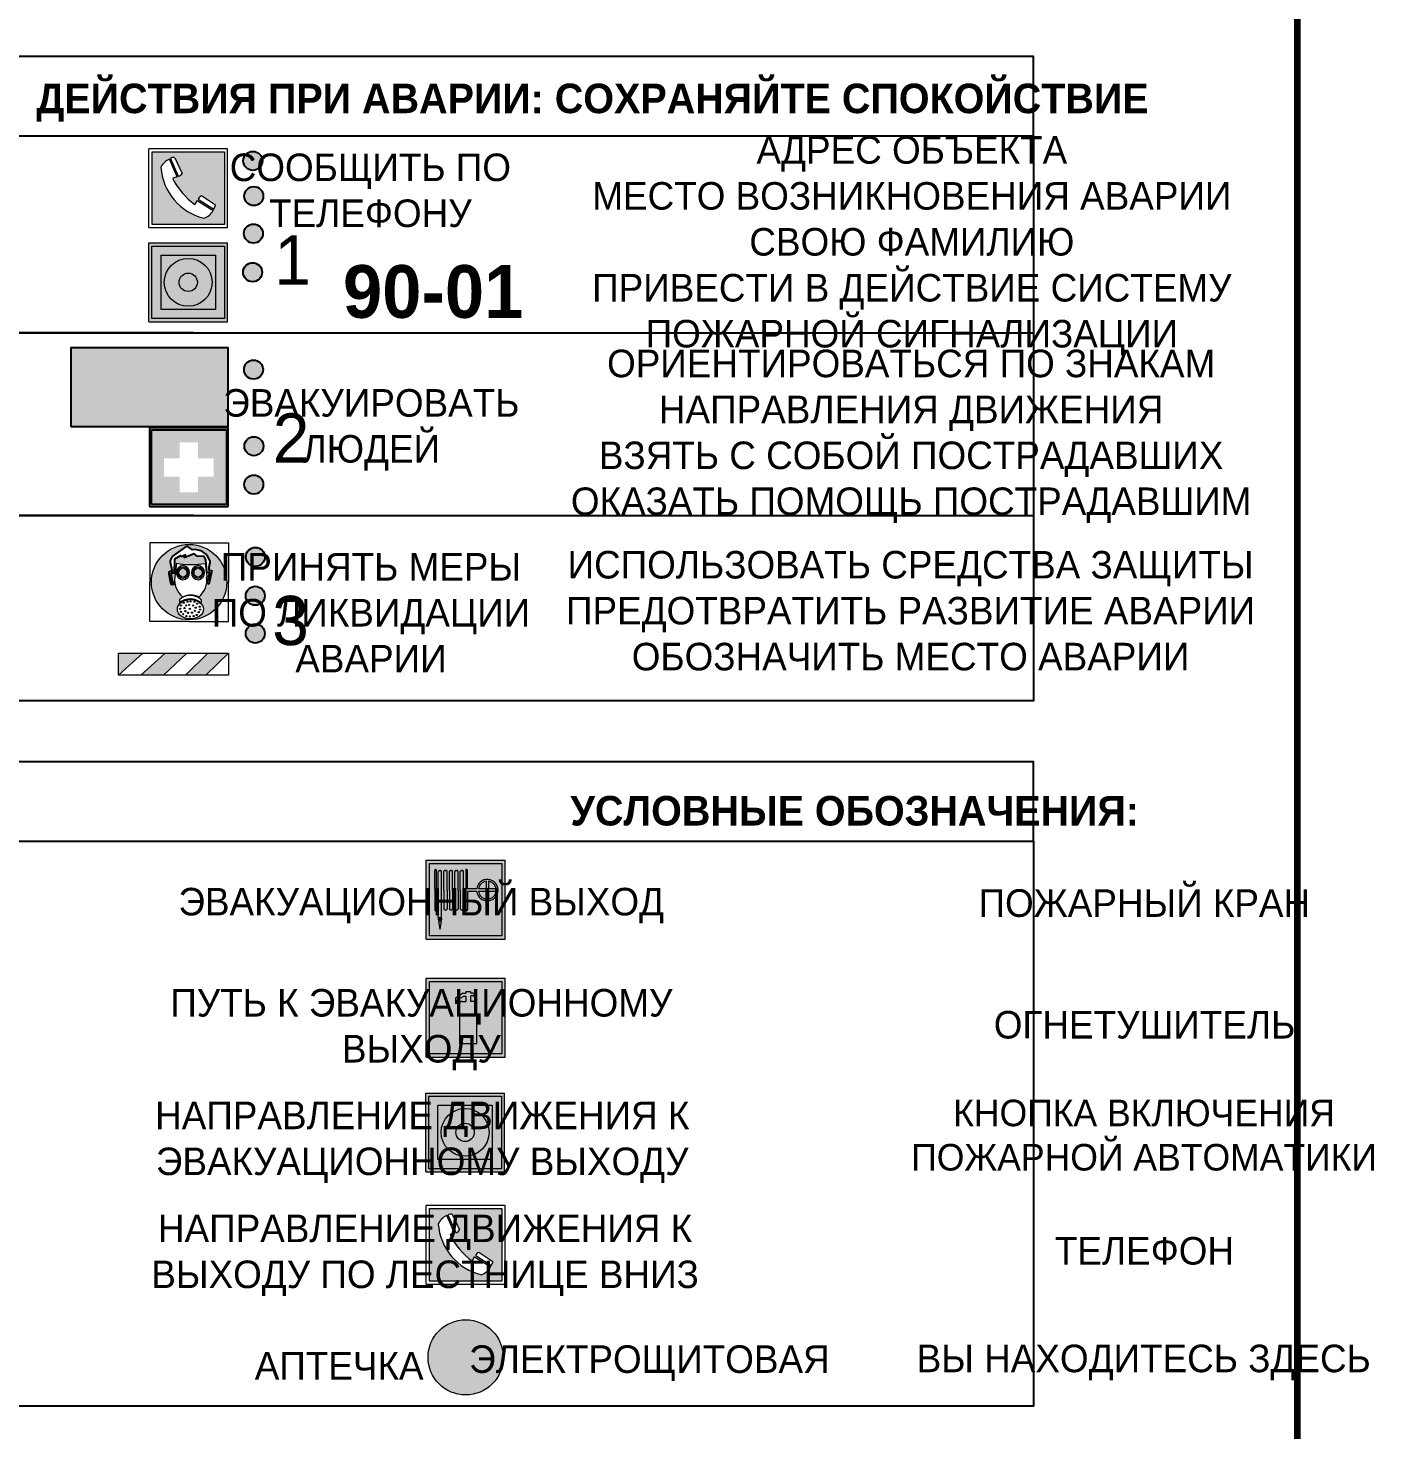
# Model space of a CAD drawing. Header units: millimetres. Extents: x 13114 to 67229, y 22859 to 38520.
# Drawn here: x 21516.4 to 21653.1, y 24701.3 to 24843.8 of the extents above; entities that cross this region are included whole.
import ezdxf

# ---------------------------------------------------------------- set-up
doc = ezdxf.new("R2010")
doc.units = ezdxf.units.MM
doc.styles.add('обычный', font='arial.ttf')

# ---------------------------------------------------------------- blocks, each defined once
blk = doc.blocks.new('A$C38D26F80')
h = blk.add_hatch(color=5)
h.dxf.hatch_style = 1
h.paths.add_polyline_path([(-8.77, -4.48, 1), (-0.19, -4.48, 1)])
h.paths.add_polyline_path([(-6.75, -3.58), (-6.75, -3.31), (-6.62, -3.22), (-6.5, -3.22), (-6.42, -3.3), (-6.39, -3.28), (-6.59, -2.23), (-6.59, -2.01), (-6.38, -1.58), (-4.76, -0.4), (-4.13, -0.79, -0.362848), (-2.1, -2.1, -0.201049), (-2.17, -2.48, 0.085434), (-2.26, -3.13), (-1.9, -3.16), (-2.25, -4.7), (-2.4, -4.59), (-2.43, -4.34), (-2.36, -4.34), (-2.14, -3.34), (-2.47, -3.42), (-2.58, -1.95), (-2.77, -1.58), (-3.58, -1.52), (-3.92, -1.26), (-5.05, -1.73), (-4.87, -1.39), (-5.41, -1.6), (-5.41, -1.46), (-6.13, -1.87), (-6.18, -3.5), (-6.56, -3.47), (-6.37, -4.59), (-6.16, -4.43), (-6.16, -4.66), (-6.36, -4.79), (-6.37, -4.8), (-6.51, -4.76)], flags=16)
h.paths.add_polyline_path([(-6.51, -4.76), (-6.36, -4.79), (-6.37, -4.8)], flags=0)
h.paths.add_polyline_path([(-5.92, -2.34, 0.089508), (-2.67, -2.35), (-2.48, -3.88, -0.268602), (-3.4, -6.18, 0.262449), (-5.2, -6.18, -0.268602), (-6.11, -3.88)], flags=16)
edge = h.paths.add_edge_path(flags=16)
edge.add_ellipse((-5.19, -3.41), major_axis=(0, 0.842), ratio=0.848992, start_angle=0, end_angle=360)
edge = h.paths.add_edge_path(flags=0)
edge.add_ellipse((-5.19, -3.39), major_axis=(0, 0.665), ratio=0.853798, start_angle=0, end_angle=360)
edge = h.paths.add_edge_path(flags=0)
edge.add_ellipse((-5.19, -3.4), major_axis=(0, 0.528), ratio=0.864094, start_angle=0, end_angle=360)
edge = h.paths.add_edge_path(flags=16)
edge.add_ellipse((-3.47, -3.4), major_axis=(0, 0.842), ratio=0.848992, start_angle=0, end_angle=360)
h.paths.add_polyline_path([(-3.13, -6.45), (-3.13, -6.84, 0.383174), (-5.57, -6.85), (-5.57, -6.49, -0.369952)], flags=16)
edge = h.paths.add_edge_path(flags=0)
edge.add_ellipse((-3.47, -3.39), major_axis=(0, 0.665), ratio=0.853798, start_angle=0, end_angle=360)
edge = h.paths.add_edge_path(flags=0)
edge.add_ellipse((-3.47, -3.4), major_axis=(0, 0.528), ratio=0.864094, start_angle=0, end_angle=360)
edge = h.paths.add_edge_path(flags=16)
edge.add_ellipse((-4.34, -7.57), major_axis=(-1.48, 0), ratio=0.744955, start_angle=0, end_angle=360)
h.paths.add_polyline_path([(-5.01, -6.85, -1), (-5.15, -6.85, -1)], flags=0)
h.paths.add_polyline_path([(-5.33, -7.14, -1), (-5.47, -7.14, -1)], flags=0)
h.paths.add_polyline_path([(-4.61, -6.71, -1), (-4.74, -6.71, -1)], flags=16)
h.paths.add_polyline_path([(-5.43, -7.51, -1), (-5.57, -7.51, -1)], flags=0)
h.paths.add_polyline_path([(-4.26, -6.67, -1), (-4.4, -6.67, -1)], flags=16)
h.paths.add_polyline_path([(-4.74, -7.14, -1), (-4.88, -7.14, -1)], flags=0)
h.paths.add_polyline_path([(-4.93, -7.43, -1), (-5.07, -7.43, -1)], flags=0)
h.paths.add_polyline_path([(-4.41, -7.07, -1), (-4.54, -7.07, -1)], flags=0)
h.paths.add_polyline_path([(-5.33, -7.87, -1), (-5.46, -7.87, -1)], flags=0)
h.paths.add_polyline_path([(-3.8, -6.71, -1), (-3.94, -6.71, -1)], flags=16)
h.paths.add_polyline_path([(-4.85, -7.78, -1), (-4.98, -7.78, -1)], flags=0)
h.paths.add_polyline_path([(-3.96, -7.14, -1), (-4.1, -7.14, -1)], flags=0)
h.paths.add_polyline_path([(-4.33, -7.53, -1), (-4.47, -7.53, -1)], flags=0)
h.paths.add_polyline_path([(-5.09, -8.12, -1), (-5.23, -8.12, -1)], flags=0)
h.paths.add_polyline_path([(-3.5, -6.94, -1), (-3.64, -6.94, -1)], flags=0)
h.paths.add_polyline_path([(-4.54, -7.97, -1), (-4.68, -7.97, -1)], flags=0)
h.paths.add_polyline_path([(-3.66, -7.39, -1), (-3.8, -7.39, -1)], flags=0)
h.paths.add_polyline_path([(-4.73, -8.35, -1), (-4.86, -8.35, -1)], flags=0)
h.paths.add_polyline_path([(-4.09, -7.96, -1), (-4.23, -7.96, -1)], flags=0)
h.paths.add_polyline_path([(-3.77, -7.74, -1), (-3.91, -7.74, -1)], flags=0)
h.paths.add_polyline_path([(-3.22, -7.27, -1), (-3.35, -7.27, -1)], flags=0)
h.paths.add_polyline_path([(-4.34, -8.4, -1), (-4.47, -8.4, -1)], flags=0)
h.paths.add_polyline_path([(-3.16, -7.61, -1), (-3.3, -7.61, -1)], flags=0)
h.paths.add_polyline_path([(-3.9, -8.35, -1), (-4.04, -8.35, -1)], flags=0)
h.paths.add_polyline_path([(-3.32, -7.91, -1), (-3.46, -7.91, -1)], flags=0)
h.paths.add_polyline_path([(-3.55, -8.23, -1), (-3.69, -8.23, -1)], flags=0)
at = {"color": 5, "lineweight": 5}
for p, q in [((-4.48, 0), (-8.96, 0)), ((-8.96, 0), (-8.96, -4.48)), ((-4.48, 0), (0, 0)), ((0, 0), (0, -4.48)), ((-6.59, -2.01), (-6.38, -1.58)), ((-6.38, -1.58), (-4.76, -0.4)), ((-5.41, -1.46), (-6.13, -1.87)), ((-4.87, -1.39), (-5.41, -1.6)), ((-5.41, -1.6), (-5.41, -1.46)), ((-3.92, -1.26), (-5.05, -1.73)), ((-5.05, -1.73), (-4.87, -1.39)), ((-4.76, -0.4), (-4.13, -0.79)), ((-3.58, -1.52), (-3.92, -1.26)), ((-2.77, -1.58), (-3.58, -1.52)), ((-2.58, -1.95), (-2.77, -1.58)), ((-6.59, -2.23), (-6.59, -2.01)), ((-6.39, -3.28), (-6.59, -2.23)), ((-6.13, -1.87), (-6.18, -3.5)), ((-5.92, -2.34), (-6.11, -3.88)), ((-2.67, -2.34), (-2.48, -3.88)), ((-2.47, -3.42), (-2.58, -1.95)), ((-1.9, -3.16), (-2.26, -3.13)), ((-2.25, -4.7), (-1.9, -3.16)), ((-8.96, -8.96), (-8.96, -4.48)), ((-6.75, -3.31), (-6.62, -3.22)), ((-6.75, -3.58), (-6.75, -3.31)), ((-6.51, -4.76), (-6.75, -3.58)), ((-6.62, -3.22), (-6.5, -3.22)), ((-6.18, -3.5), (-6.56, -3.47)), ((-6.56, -3.47), (-6.37, -4.59)), ((-6.37, -4.8), (-6.51, -4.76)), ((-6.5, -3.22), (-6.42, -3.3)), ((-6.42, -3.3), (-6.39, -3.28)), ((-6.37, -4.59), (-6.16, -4.43)), ((-6.16, -4.66), (-6.37, -4.8)), ((-6.16, -4.43), (-6.16, -4.66)), ((-2.14, -3.34), (-2.47, -3.42)), ((-2.43, -4.34), (-2.4, -4.59)), ((-2.43, -4.34), (-2.36, -4.34)), ((-2.4, -4.59), (-2.25, -4.7)), ((-2.36, -4.34), (-2.14, -3.34)), ((0, -8.96), (0, -4.48)), ((-5.57, -6.49), (-5.57, -6.85)), ((-3.13, -6.45), (-3.13, -6.84)), ((-4.48, -8.96), (-8.96, -8.96)), ((-4.48, -8.96), (0, -8.96))]:
    blk.add_line(p, q, dxfattribs=at)
at = {"color": 5}
for p, q in [((-6.59, -2.01), (-6.38, -1.58)), ((-6.38, -1.58), (-4.76, -0.4)), ((-5.41, -1.46), (-6.13, -1.87)), ((-4.87, -1.39), (-5.41, -1.6)), ((-5.41, -1.6), (-5.41, -1.46)), ((-3.92, -1.26), (-5.05, -1.73)), ((-5.05, -1.73), (-4.87, -1.39)), ((-4.76, -0.4), (-4.13, -0.79)), ((-3.58, -1.52), (-3.92, -1.26)), ((-2.77, -1.58), (-3.58, -1.52)), ((-2.58, -1.95), (-2.77, -1.58)), ((-6.59, -2.23), (-6.59, -2.01)), ((-6.39, -3.28), (-6.59, -2.23)), ((-6.13, -1.87), (-6.18, -3.5)), ((-2.47, -3.42), (-2.58, -1.95)), ((-2.26, -3.13), (-1.9, -3.16)), ((-1.9, -3.16), (-2.25, -4.7)), ((-6.75, -3.31), (-6.62, -3.22)), ((-6.75, -3.58), (-6.75, -3.31)), ((-6.51, -4.76), (-6.75, -3.58)), ((-6.62, -3.22), (-6.5, -3.22)), ((-6.18, -3.5), (-6.56, -3.47)), ((-6.56, -3.47), (-6.37, -4.59)), ((-6.37, -4.8), (-6.51, -4.76)), ((-6.36, -4.79), (-6.51, -4.76)), ((-6.5, -3.22), (-6.42, -3.3)), ((-6.42, -3.3), (-6.39, -3.28)), ((-6.37, -4.59), (-6.16, -4.43)), ((-6.16, -4.66), (-6.37, -4.8)), ((-6.16, -4.66), (-6.36, -4.79)), ((-6.16, -4.43), (-6.16, -4.66)), ((-2.14, -3.34), (-2.47, -3.42)), ((-2.4, -4.59), (-2.43, -4.34)), ((-2.43, -4.34), (-2.36, -4.34)), ((-2.25, -4.7), (-2.4, -4.59)), ((-2.36, -4.34), (-2.14, -3.34))]:
    blk.add_line(p, q, dxfattribs=at)
at = {"color": 5, "lineweight": 5}
for centre, radius in [((-4.48, -4.48), 4.29), ((-5.5, -7.51), 0.0678), ((-5.4, -7.14), 0.0678), ((-5.4, -7.87), 0.0678), ((-5.08, -6.85), 0.0678), ((-5, -7.43), 0.0678), ((-4.91, -7.78), 0.0678), ((-4.81, -7.14), 0.0678), ((-4.67, -6.71), 0.0678), ((-4.61, -7.97), 0.0678), ((-4.47, -7.07), 0.0678), ((-4.4, -7.53), 0.0678), ((-4.33, -6.67), 0.0678), ((-4.16, -7.96), 0.0678), ((-4.03, -7.14), 0.0678), ((-3.87, -6.71), 0.0678), ((-3.84, -7.74), 0.0678), ((-3.73, -7.39), 0.0678), ((-3.57, -6.94), 0.0678), ((-3.39, -7.91), 0.0678), ((-3.28, -7.27), 0.0678), ((-3.23, -7.61), 0.0678), ((-5.16, -8.12), 0.0678), ((-4.79, -8.35), 0.0678), ((-4.4, -8.4), 0.0678), ((-3.97, -8.35), 0.0678), ((-3.62, -8.23), 0.0678)]:
    blk.add_circle(centre, radius, dxfattribs=at)
at = {"color": 5}
for centre, radius, start, end in [((-3.89, -2.66), 1.88, 17.387, 97.1599), ((-0.35, -3.07), 1.91, 162.2553, 181.7878), ((-2.6, -2.2), 0.511, 326.3906, 11.8614)]:
    blk.add_arc(centre, radius, start, end, dxfattribs=at)
at = {"color": 5, "lineweight": 5}
for centre, radius, start, end in [((-4.28, 6.66), 9.15, 259.6987, 280.1569), ((-0.47, -3.05), 1.79, 161.5846, 182.4584), ((-2.6, -2.2), 0.513, 326.4781, 11.7739), ((-3.66, -4.24), 2.47, 171.573, 231.7124), ((-4.93, -4.24), 2.47, 308.2876, 8.427), ((-4.33, -7.88), 1.87, 50.358, 131.5662), ((-4.34, -8.2), 1.82, 48.4943, 132.3565), ((-4.3, -7.78), 1.83, 60.5889, 119.4111)]:
    blk.add_arc(centre, radius, start, end, dxfattribs=at)
for centre, major_axis, ratio in [((-5.19, -3.41), (0, 0.842), 0.848992), ((-5.19, -3.39), (0, 0.665), 0.853798), ((-5.19, -3.4), (0, 0.528), 0.864094), ((-3.47, -3.4), (0, 0.842), 0.848992), ((-3.47, -3.39), (0, 0.665), 0.853798), ((-3.47, -3.4), (0, 0.528), 0.864094), ((-4.34, -7.57), (-1.48, 0), 0.744955)]:
    blk.add_ellipse(centre, major_axis=major_axis, ratio=ratio, dxfattribs=at)
blk = doc.blocks.new('A$C47DD6509')
at = {"lineweight": 5}
for points in [[(-8.69, 0), (-11.19, 0), (-11.19, -2.22)], [(-4.22, 0), (-6.45, 0), (-8.91, -2.22), (-6.61, -2.22)], [(0, 0), (-2.09, 0), (-4.36, -2.22), (-2.29, -2.22)]]:
    blk.add_hatch(color=242, dxfattribs=at).paths.add_polyline_path(points)
at = {"color": 242, "lineweight": 5}
for p, q in [((-11.19, -2.22), (-8.69, 0)), ((-11.19, -2.22), (-11.19, 0)), ((-11.19, 0), (-8.69, 0)), ((-11.19, 0), (0, 0)), ((-8.91, -2.22), (-6.45, 0)), ((-6.61, -2.22), (-4.22, 0)), ((-4.36, -2.22), (-2.09, 0)), ((-2.29, -2.22), (0, 0)), ((0, 0), (0, -2.22)), ((0, -2.22), (-11.19, -2.22))]:
    blk.add_line(p, q, dxfattribs=at)
blk = doc.blocks.new('A$C32E8229D')
at = {"true_color": 0xffffff}
blk.add_hatch(color=7, dxfattribs=at).paths.add_polyline_path([(0, 0), (0, -8), (16, -8), (16, 0)])
h = blk.add_hatch(color=126)
h.paths.add_polyline_path([(0.2, -0.2), (15.8, -0.2), (15.8, -7.8), (0.2, -7.8)])
h.paths.add_polyline_path([(13.49, -2.05), (12.08, -2.05), (11.37, -2.63, 0.162397), (11.29, -2.84), (11.29, -3.63), (10.35, -3.63), (10.35, -4.05), (11.68, -4.05), (11.68, -3.48), (12.26, -4.28), (11.29, -5.1), (11.29, -6.78), (11.85, -6.78), (11.85, -5.44), (12.8, -4.64), (12.8, -5.94), (14.46, -5.94), (14.46, -5.39), (13.45, -5.39), (13.45, -3.97), (12.46, -2.59), (13.15, -2.59), (13.69, -3.34), (14.18, -3)], flags=16)
h.paths.add_polyline_path([(10.74, -1.82, 1), (11.8, -1.82, 1)], flags=16)
h.paths.add_polyline_path([(9.39, -3.59), (5.99, -3.59), (6.56, -3.03), (5.91, -3.03), (5.1, -3.83), (5.91, -4.64), (6.56, -4.64), (5.99, -4.09), (9.39, -4.09)], flags=16)
h.paths.add_polyline_path([(4.29, -1.08), (1.72, -1.08), (1.72, -6.6), (4.29, -6.6)], flags=16)
at = {"color": 126}
blk.add_lwpolyline([(16, -8), (0, -8), (0, 0), (16, 0)], close=True, dxfattribs=at)
blk = doc.blocks.new('A$C18900ED3')
h = blk.add_hatch(color=126)
h.paths.add_polyline_path([(-0.18, -0.18), (-7.02, -0.18), (-7.02, -7.02), (-0.18, -7.02)])
h.paths.add_polyline_path([(-5.89, -4.46), (-5.89, -2.77), (-4.46, -2.77), (-4.46, -1.31), (-2.77, -1.31), (-2.77, -2.77), (-1.33, -2.77), (-1.33, -4.46), (-2.77, -4.46), (-2.77, -5.89), (-4.46, -5.89), (-4.46, -4.46)], flags=16)
at = {"color": 126}
for p, q in [((-7.2, 0), (-7.2, -7.2)), ((0, 0), (-7.2, 0)), ((0, -7.2), (0, 0)), ((-7.02, -7.02), (-7.02, -0.18)), ((-7.02, -0.18), (-0.18, -0.18)), ((-0.18, -0.18), (-0.18, -7.02)), ((-7.2, -7.2), (0, -7.2)), ((-0.18, -7.02), (-7.02, -7.02))]:
    blk.add_line(p, q, dxfattribs=at)
blk = doc.blocks.new('A$C456E1F9C')
at = {"lineweight": 5}
h = blk.add_hatch(color=242, dxfattribs=at)
h.paths.add_polyline_path([(0.51, -1.47), (0.51, -13.26), (12.29, -13.26), (12.29, -1.47)])
h.paths.add_polyline_path([(5.42, -4.95, -0.254479), (4.78, -5.4), (3.52, -2.53, -0.209735), (4.23, -2.4)], flags=16)
h.paths.add_polyline_path([(8.53, -8.6), (10.87, -10.17), (10.54, -10.76), (8.03, -9.13, -0.192251)], flags=16)
h.paths.add_polyline_path([(4.61, -5.49, 0.005518), (3.87, -5.72, 0.128647), (7.49, -10.01, 0.00809), (7.83, -9.33), (10.47, -10.97, -0.16736), (8.99, -12.25, -0.327862), (1.95, -3.95, -0.166952), (3.36, -2.62)], flags=16)
at = {"color": 242, "lineweight": 5}
for p, q in [((0, -13.77), (0, -0.97)), ((12.8, -0.97), (0, -0.97)), ((12.8, -13.77), (12.8, -0.97)), ((4.61, -5.49), (3.36, -2.62)), ((3.52, -2.53), (4.78, -5.4)), ((4.23, -2.4), (5.42, -4.95)), ((10.81, -10.12), (8.53, -8.6)), ((7.83, -9.33), (10.47, -10.97)), ((8.03, -9.13), (10.54, -10.76)), ((10.54, -10.76), (10.8, -10.3)), ((10.8, -10.3), (10.81, -10.12)), ((0, -13.77), (12.8, -13.77))]:
    blk.add_line(p, q, dxfattribs=at)
blk.add_lwpolyline([(0.51, -1.47), (12.29, -1.47), (12.29, -13.26), (0.51, -13.26)], close=True, dxfattribs=at)
for centre, radius, start, end in [((4.59, -5.34), 2.99, 114.2845, 152.1974), ((11.12, -3.31), 9.19, 183.9915, 256.6009), ((4.02, -3.27), 0.891, 76.3284, 123.7092), ((14.98, -39.1), 35.17, 107.1487, 108.4135), ((13.86, -0.94), 11.08, 205.5536, 234.8762), ((4.68, -4.59), 0.824, 276.9621, 334.0723), ((8.94, -9.5), 0.989, 114.4092, 157.9388), ((-13.31, 0.8), 23.44, 332.5487, 334.4027), ((7.87, -9.46), 3, 291.9291, 329.9329)]:
    blk.add_arc(centre, radius, start, end, dxfattribs=at)
blk = doc.blocks.new('A$C54414219')
at = {"true_color": 0xffffff}
h = blk.add_hatch(color=7, dxfattribs=at)
h.paths.add_polyline_path([(2.39, -9.45), (2.39, -18.3), (11.23, -18.3), (11.23, -9.45)], flags=0)
h.paths.add_polyline_path([(10.71, -13.87, -1), (2.92, -13.87, -1)], flags=0)
h.paths.add_polyline_path([(8.3, -13.87, -1), (5.33, -13.87, -1)], flags=0)
h.paths.add_polyline_path([(0.41, -7.47), (0.41, -20.27), (13.21, -20.27), (13.21, -7.47)])
h.paths.add_polyline_path([(0.92, -19.77), (12.71, -19.77), (12.71, -7.98), (0.92, -7.98)], flags=16)
h.paths.add_polyline_path([(11.23, -9.45), (11.23, -18.3), (2.39, -18.3), (2.39, -9.45)], flags=0)
at = {"lineweight": 5}
h = blk.add_hatch(color=242, dxfattribs=at)
h.paths.add_polyline_path([(12.71, -7.98), (0.92, -7.98), (0.92, -19.77), (12.71, -19.77)])
h.paths.add_polyline_path([(11.23, -18.3), (2.39, -18.3), (2.39, -9.45), (11.23, -9.45)], flags=16)
h.paths.add_polyline_path([(10.71, -13.87, -1), (2.92, -13.87, -1)], flags=0)
h.paths.add_polyline_path([(8.3, -13.87, -1), (5.33, -13.87, -1)], flags=0)
at = {"true_color": 0xffffff}
h = blk.add_hatch(color=7, dxfattribs=at)
h.paths.add_polyline_path([(2.39, -9.45), (2.39, -18.3), (11.23, -18.3), (11.23, -9.45)])
h.paths.add_polyline_path([(10.71, -13.87, -1), (2.92, -13.87, -1)], flags=16)
h.paths.add_polyline_path([(8.3, -13.87, -1), (5.33, -13.87, -1)], flags=0)
at = {"lineweight": 5}
h = blk.add_hatch(color=242, dxfattribs=at)
h.paths.add_polyline_path([(2.92, -13.87, 1), (10.71, -13.87, 1)])
h.paths.add_polyline_path([(8.3, -13.87, -1), (5.33, -13.87, -1)], flags=16)
at = {"color": 242, "lineweight": 5}
for p, q in [((0.41, -20.27), (0.41, -7.47)), ((0.41, -7.47), (13.21, -7.47)), ((0.41, -7.47), (13.21, -7.47)), ((13.21, -20.27), (13.21, -7.47)), ((0.41, -20.27), (13.21, -20.27))]:
    blk.add_line(p, q, dxfattribs=at)
for points in [[(0.92, -7.98), (12.71, -7.98), (12.71, -19.77), (0.92, -19.77)], [(2.39, -9.45), (11.23, -9.45), (11.23, -18.3), (2.39, -18.3)]]:
    blk.add_lwpolyline(points, close=True, dxfattribs=at)
for radius in [3.89, 1.49]:
    blk.add_circle((6.81, -13.87), radius, dxfattribs=at)
blk = doc.blocks.new('A$C37112FD5')
at = {"true_color": 0xf5f5ff}
h = blk.add_hatch(color=7, dxfattribs=at)
h.dxf.hatch_style = 1
h.paths.add_polyline_path([(12.8, -7.4), (0, -7.4), (0, -20.2), (12.8, -20.2)])
h.paths.add_polyline_path([(12.29, -7.91), (12.29, -19.69), (0.51, -19.69), (0.51, -7.91)], flags=16)
h.paths.add_polyline_path([(4.98, -9.04, -0.42597), (5.17, -9.22), (5.17, -12.25), (5.17, -15.29, -0.432244), (4.98, -15.47), (4.83, -15.47, -0.42597), (4.64, -15.29), (4.64, -12.25), (4.64, -9.22, -0.432244), (4.83, -9.04)], flags=0)
h.paths.add_polyline_path([(4.28, -9.22), (4.28, -12.25), (4.28, -15.29, -0.432244), (4.09, -15.47), (3.94, -15.47, -0.42597), (3.75, -15.29), (3.75, -12.25), (3.75, -9.22, -0.432244), (3.94, -9.04), (4.09, -9.04, -0.42597)], flags=0)
h.paths.add_polyline_path([(5.72, -9.04), (5.87, -9.04, -0.42597), (6.06, -9.22), (6.06, -12.25), (6.06, -15.29, -0.432244), (5.87, -15.47), (5.72, -15.47, -0.42597), (5.53, -15.29), (5.53, -12.25), (5.53, -9.22, -0.432244)], flags=0)
h.paths.add_polyline_path([(6.42, -8.9), (6.5, -8.9, -0.42597), (6.69, -9.08), (6.69, -12.03), (8.21, -12.03, -15.824349), (8.21, -12.47), (6.69, -12.47), (6.69, -15.42, -0.432244), (6.5, -15.6), (6.42, -15.6)], flags=0)
h.paths.add_polyline_path([(3.39, -9.22), (3.39, -12.25), (3.39, -15.29, -0.432244), (3.2, -15.47), (3.05, -15.47, -0.42597), (2.85, -15.29), (2.85, -12.25), (2.85, -9.22, -0.432244), (3.05, -9.04), (3.2, -9.04, -0.42597)], flags=0)
h.paths.add_polyline_path([(2.5, -9.22), (2.5, -16.71), (1.96, -16.71), (1.96, -9.22, -0.432244), (2.15, -9.04), (2.31, -9.04, -0.42597)], flags=0)
h.paths.add_polyline_path([(1.61, -8.9), (1.61, -15.6), (1.57, -15.6, -0.42597), (1.37, -15.42), (1.37, -12.03), (1.37, -9.09, -0.432244), (1.57, -8.9)], flags=0)
h.paths.add_polyline_path([(9.76, -10.81), (9.76, -12.03), (8.49, -12.03, -0.336371)], flags=0)
h.paths.add_polyline_path([(8.49, -12.47), (9.76, -12.47), (9.76, -13.7, -0.336371)], flags=0)
h.paths.add_polyline_path([(10.11, -10.81, -0.336371), (11.38, -12.03), (10.11, -12.03)], flags=0)
h.paths.add_polyline_path([(10.11, -12.47), (11.38, -12.47, -0.336371), (10.11, -13.7)], flags=0)
h.paths.add_polyline_path([(2.5, -16.84), (2.5, -17.05), (1.97, -17.05), (1.97, -16.84)], flags=0)
h.paths.add_polyline_path([(2.5, -17.24, -0.033778), (2.24, -18.6, -0.033778), (1.97, -17.24)], flags=0)
h = blk.add_hatch(color=242)
h.dxf.hatch_style = 1
h.paths.add_polyline_path([(12.29, -7.91), (0.51, -7.91), (0.51, -19.69), (12.29, -19.69)])
h.paths.add_polyline_path([(6.42, -15.6), (6.42, -8.9), (6.5, -8.9, -0.42597), (6.69, -9.08), (6.69, -12.03), (8.21, -12.03, -15.824349), (8.21, -12.47), (6.69, -12.47), (6.69, -15.42, -0.432244), (6.5, -15.6)], flags=16)
h.paths.add_polyline_path([(5.87, -15.47), (5.72, -15.47, -0.42597), (5.53, -15.29), (5.53, -12.25), (5.53, -9.22, -0.432244), (5.72, -9.04), (5.87, -9.04, -0.42597), (6.06, -9.22), (6.06, -12.25), (6.06, -15.29, -0.432244)], flags=16)
h.paths.add_polyline_path([(4.98, -15.47), (4.83, -15.47, -0.42597), (4.64, -15.29), (4.64, -12.25), (4.64, -9.22, -0.432244), (4.83, -9.04), (4.98, -9.04, -0.42597), (5.17, -9.22), (5.17, -12.25), (5.17, -15.29, -0.432244)], flags=16)
h.paths.add_polyline_path([(4.09, -15.47), (3.94, -15.47, -0.42597), (3.75, -15.29), (3.75, -12.25), (3.75, -9.22, -0.432244), (3.94, -9.04), (4.09, -9.04, -0.42597), (4.28, -9.22), (4.28, -12.25), (4.28, -15.29, -0.432244)], flags=16)
h.paths.add_polyline_path([(3.2, -15.47), (3.05, -15.47, -0.42597), (2.85, -15.29), (2.85, -12.25), (2.85, -9.22, -0.432244), (3.05, -9.04), (3.2, -9.04, -0.42597), (3.39, -9.22), (3.39, -12.25), (3.39, -15.29, -0.432244)], flags=16)
h.paths.add_polyline_path([(2.5, -17.05), (1.97, -17.05), (1.97, -16.84), (2.5, -16.84)], flags=16)
h.paths.add_polyline_path([(2.5, -17.24, -0.033778), (2.24, -18.6, -0.033778), (1.97, -17.24)], flags=16)
h.paths.add_polyline_path([(2.5, -16.71), (1.96, -16.71), (1.96, -9.22, -0.432244), (2.15, -9.04), (2.31, -9.04, -0.42597), (2.5, -9.22)], flags=16)
h.paths.add_polyline_path([(1.61, -15.6), (1.57, -15.6, -0.42597), (1.37, -15.42), (1.37, -12.03), (1.37, -9.09, -0.432244), (1.57, -8.9), (1.61, -8.9)], flags=16)
h.paths.add_polyline_path([(8.49, -12.47), (9.76, -12.47), (9.76, -13.7, -0.336371)], flags=0)
h.paths.add_polyline_path([(10.11, -13.7), (10.11, -12.47), (11.38, -12.47, -0.336371)], flags=0)
h.paths.add_polyline_path([(8.49, -12.03, -0.336371), (9.76, -10.81), (9.76, -12.03)], flags=0)
h.paths.add_polyline_path([(10.11, -12.03), (10.11, -10.81, -0.336371), (11.38, -12.03)], flags=0)
h = blk.add_hatch(color=7, dxfattribs=at)
h.dxf.hatch_style = 1
h.paths.add_polyline_path([(1.61, -8.9), (1.57, -8.9, 0.432244), (1.37, -9.09), (1.37, -12.03), (1.37, -15.42, 0.42597), (1.57, -15.6), (1.61, -15.6)])
h.paths.add_polyline_path([(2.5, -9.22, 0.42597), (2.31, -9.04), (2.15, -9.04, 0.432244), (1.96, -9.22), (1.96, -16.71), (2.5, -16.71)])
h.paths.add_polyline_path([(2.5, -16.84), (1.97, -16.84), (1.97, -17.05), (2.5, -17.05)])
h.paths.add_polyline_path([(2.5, -17.24), (1.97, -17.24, 0.033778), (2.24, -18.6, 0.033778)])
h.paths.add_polyline_path([(3.39, -12.25), (3.39, -9.22, 0.42597), (3.2, -9.04), (3.05, -9.04, 0.432244), (2.85, -9.22), (2.85, -12.25), (2.85, -15.29, 0.42597), (3.05, -15.47), (3.2, -15.47, 0.432244), (3.39, -15.29)])
h.paths.add_polyline_path([(4.28, -12.25), (4.28, -9.22, 0.42597), (4.09, -9.04), (3.94, -9.04, 0.432244), (3.75, -9.22), (3.75, -12.25), (3.75, -15.29, 0.42597), (3.94, -15.47), (4.09, -15.47, 0.432244), (4.28, -15.29)])
h.paths.add_polyline_path([(5.17, -12.25), (5.17, -9.22, 0.42597), (4.98, -9.04), (4.83, -9.04, 0.432244), (4.64, -9.22), (4.64, -12.25), (4.64, -15.29, 0.42597), (4.83, -15.47), (4.98, -15.47, 0.432244), (5.17, -15.29)])
h.paths.add_polyline_path([(6.06, -12.25), (6.06, -9.22, 0.42597), (5.87, -9.04), (5.72, -9.04, 0.432244), (5.53, -9.22), (5.53, -12.25), (5.53, -15.29, 0.42597), (5.72, -15.47), (5.87, -15.47, 0.432244), (6.06, -15.29)])
h.paths.add_polyline_path([(6.69, -12.47), (8.21, -12.47, 15.824349), (8.21, -12.03), (6.69, -12.03), (6.69, -9.08, 0.42597), (6.5, -8.9), (6.42, -8.9), (6.42, -15.6), (6.5, -15.6, 0.432244), (6.69, -15.42)])
h.paths.add_polyline_path([(8.49, -12.47), (9.76, -12.47), (9.76, -13.7, -0.336371)], flags=16)
h.paths.add_polyline_path([(8.49, -12.03, -0.336371), (9.76, -10.81), (9.76, -12.03)], flags=16)
h.paths.add_polyline_path([(10.11, -12.47), (11.38, -12.47, -0.336371), (10.11, -13.7)], flags=16)
h.paths.add_polyline_path([(10.11, -12.03), (10.11, -10.81, -0.336371), (11.38, -12.03)], flags=16)
h = blk.add_hatch(color=242)
h.dxf.hatch_style = 1
h.paths.add_polyline_path([(9.76, -10.81, 0.336371), (8.49, -12.03), (9.76, -12.03)])
h.paths.add_polyline_path([(10.11, -10.81), (10.11, -12.03), (11.38, -12.03, 0.336371)])
h.paths.add_polyline_path([(11.38, -12.47), (10.11, -12.47), (10.11, -13.7, 0.336371)])
h.paths.add_polyline_path([(9.76, -12.47), (8.49, -12.47, 0.336371), (9.76, -13.7)])
at = {"color": 242, "lineweight": 5}
for p, q in [((0, -20.2), (0, -7.4)), ((0, -7.4), (12.8, -7.4)), ((1.37, -12.03), (1.37, -9.08)), ((1.57, -8.9), (1.61, -8.9)), ((1.61, -8.9), (1.61, -15.6)), ((2.15, -9.04), (2.31, -9.04)), ((3.05, -9.04), (3.2, -9.04)), ((3.94, -9.04), (4.09, -9.04)), ((4.83, -9.04), (4.98, -9.04)), ((5.72, -9.04), (5.87, -9.04)), ((6.42, -8.9), (6.42, -15.6)), ((6.5, -8.9), (6.42, -8.9)), ((6.69, -12.03), (6.69, -9.08)), ((12.8, -20.2), (12.8, -7.4)), ((1.96, -16.71), (1.96, -9.22)), ((2.5, -16.71), (2.5, -9.22)), ((2.85, -12.25), (2.85, -9.22)), ((3.39, -12.25), (3.39, -9.22)), ((3.75, -12.25), (3.75, -9.22)), ((4.28, -12.25), (4.28, -9.22)), ((4.64, -12.25), (4.64, -9.22)), ((5.17, -12.25), (5.17, -9.22)), ((5.53, -12.25), (5.53, -9.22)), ((6.06, -12.25), (6.06, -9.22)), ((9.76, -10.81), (9.76, -12.03)), ((10.11, -10.81), (10.11, -12.03)), ((1.37, -12.03), (1.37, -15.42)), ((2.85, -12.25), (2.85, -15.29)), ((3.39, -12.25), (3.39, -15.29)), ((3.75, -12.25), (3.75, -15.29)), ((4.28, -12.25), (4.28, -15.29)), ((4.64, -12.25), (4.64, -15.29)), ((5.17, -12.25), (5.17, -15.29)), ((5.53, -12.25), (5.53, -15.29)), ((6.06, -12.25), (6.06, -15.29)), ((8.21, -12.03), (6.69, -12.03)), ((8.21, -12.47), (6.69, -12.47)), ((6.69, -12.47), (6.69, -15.42)), ((9.76, -12.03), (8.49, -12.03)), ((9.76, -12.47), (8.49, -12.47)), ((9.76, -12.47), (9.76, -13.7)), ((11.38, -12.03), (10.11, -12.03)), ((11.38, -12.47), (10.11, -12.47)), ((10.11, -12.47), (10.11, -13.7)), ((1.57, -15.6), (1.61, -15.6)), ((3.05, -15.47), (3.2, -15.47)), ((3.94, -15.47), (4.09, -15.47)), ((4.83, -15.47), (4.98, -15.47)), ((5.72, -15.47), (5.87, -15.47)), ((6.42, -15.6), (6.5, -15.6)), ((1.96, -16.71), (2.5, -16.71)), ((1.97, -16.84), (2.5, -16.84)), ((1.97, -17.05), (1.97, -16.84)), ((2.5, -17.05), (1.97, -17.05)), ((1.97, -17.24), (2.5, -17.24)), ((2.5, -16.84), (2.5, -17.05)), ((0, -20.2), (12.8, -20.2))]:
    blk.add_line(p, q, dxfattribs=at)
blk.add_lwpolyline([(0.51, -7.91), (12.29, -7.91), (12.29, -19.69), (0.51, -19.69)], close=True, dxfattribs=at)
for centre, radius, start, end in [((1.56, -9.09), 0.182, 87.1027, 180.6071), ((2.15, -9.22), 0.182, 87.1027, 180.6071), ((2.32, -9.22), 0.182, 359.3929, 92.8973), ((3.04, -9.22), 0.182, 87.1027, 180.6071), ((3.21, -9.22), 0.182, 359.3929, 92.8973), ((3.93, -9.22), 0.182, 87.1027, 180.6071), ((4.1, -9.22), 0.182, 359.3929, 92.8973), ((4.82, -9.22), 0.182, 87.1027, 180.6071), ((4.99, -9.22), 0.182, 359.3929, 92.8973), ((5.71, -9.22), 0.182, 87.1027, 180.6071), ((5.88, -9.22), 0.182, 359.3929, 92.8973), ((6.51, -9.09), 0.182, 359.3929, 92.8973), ((9.93, -12.25), 1.74, 187.2319, 172.7681), ((9.93, -12.25), 1.46, 96.9927, 171.3585), ((9.93, -12.25), 1.46, 8.6415, 83.0073), ((9.93, -12.25), 1.46, 188.6415, 263.0073), ((9.93, -12.25), 1.46, 276.9927, 351.3585), ((1.56, -15.42), 0.182, 179.3929, 272.8973), ((3.04, -15.29), 0.182, 179.3929, 272.8973), ((3.21, -15.29), 0.182, 267.1027, 0.6071), ((3.93, -15.29), 0.182, 179.3929, 272.8973), ((4.1, -15.29), 0.182, 267.1027, 0.6071), ((4.82, -15.29), 0.182, 179.3929, 272.8973), ((4.99, -15.29), 0.182, 267.1027, 0.6071), ((5.71, -15.29), 0.182, 179.3929, 272.8973), ((5.88, -15.29), 0.182, 267.1027, 0.6071), ((6.51, -15.42), 0.182, 267.1027, 0.6071), ((12.17, -15.98), 10.27, 187.041, 194.7793), ((-7.7, -15.98), 10.27, 345.2207, 352.959)]:
    blk.add_arc(centre, radius, start, end, dxfattribs=at)
blk = doc.blocks.new('A$C7B8C2D5B')
at = {"lineweight": 0}
h = blk.add_hatch(color=5, dxfattribs=at)
h.dxf.hatch_style = 1
h.paths.add_polyline_path([(1.397, -3.024, 1), (-2.112, -3.024, 1)])
at = {"color": 5, "lineweight": 0}
blk.add_circle((-0.358, -3.024), 1.755, dxfattribs=at)
blk = doc.blocks.new('A$C3AD82952')
at = {"true_color": 0xf5f5ff}
h = blk.add_hatch(color=7, dxfattribs=at)
h.dxf.hatch_style = 1
h.paths.add_polyline_path([(8.21, 8.73, 0.414214), (7.89, 9.05), (7.22, 9.05), (7.22, 9.92), (7.59, 9.92, 1), (7.57, 10.36), (7.22, 10.36), (7.22, 10.6), (6.43, 10.6), (6.43, 10.36), (6.01, 10.36), (4.74, 9.59), (4.74, 8.69), (4.98, 8.73), (4.98, 9.26), (6.12, 9.91), (6.43, 9.91), (6.43, 9.05), (5.76, 9.05, 0.414214), (5.44, 8.73), (5.44, 2.2), (8.21, 2.2)], flags=0)
h.paths.add_polyline_path([(12.8, 12.8), (0, 12.8), (0, 0), (12.8, 0)])
h.paths.add_polyline_path([(0.51, 12.29), (12.29, 12.29), (12.29, 0.51), (0.51, 0.51)], flags=16)
h.paths.add_polyline_path([(4.74, 9.59), (6.01, 10.36), (6.43, 10.36), (6.43, 10.6), (7.22, 10.6), (7.22, 10.36), (7.59, 10.36, -0.94586), (7.59, 9.92), (7.22, 9.92), (7.22, 9.05), (7.89, 9.05, -0.414214), (8.21, 8.73), (8.21, 2.2), (5.44, 2.2), (5.44, 8.73, -0.414214), (5.76, 9.05), (6.43, 9.05), (6.43, 9.91), (6.12, 9.91), (4.98, 9.26), (4.98, 8.73), (4.74, 8.69)], flags=0)
h = blk.add_hatch(color=242)
h.dxf.hatch_style = 1
h.paths.add_polyline_path([(12.29, 12.29), (0.51, 12.29), (0.51, 0.51), (12.29, 0.51)])
h.paths.add_polyline_path([(4.74, 8.69), (4.74, 9.59), (6.01, 10.36), (6.43, 10.36), (6.43, 10.6), (7.22, 10.6), (7.22, 10.36), (7.59, 10.36, -0.94586), (7.59, 9.92), (7.22, 9.92), (7.22, 9.05), (7.89, 9.05, -0.414214), (8.21, 8.73), (8.21, 2.2), (5.44, 2.2), (5.44, 8.73, -0.414214), (5.76, 9.05), (6.43, 9.05), (6.43, 9.91), (6.12, 9.91), (4.98, 9.26), (4.98, 8.73)], flags=16)
h = blk.add_hatch(color=7, dxfattribs=at)
h.dxf.hatch_style = 1
h.paths.add_polyline_path([(8.21, 8.73, 0.414214), (7.89, 9.05), (7.22, 9.05), (7.22, 9.92), (7.59, 9.92, 1), (7.57, 10.36), (7.22, 10.36), (7.22, 10.6), (6.43, 10.6), (6.43, 10.36), (6.01, 10.36), (4.74, 9.59), (4.74, 8.69), (4.98, 8.73), (4.98, 9.26), (6.12, 9.91), (6.43, 9.91), (6.43, 9.05), (5.76, 9.05, 0.414214), (5.44, 8.73), (5.44, 2.2), (8.21, 2.2)])
at = {"color": 242, "lineweight": 5}
for p, q in [((0, 0), (0, 12.8)), ((0, 12.8), (12.8, 12.8)), ((12.8, 0), (12.8, 12.8)), ((6.01, 10.36), (4.74, 9.59)), ((4.74, 9.59), (4.74, 8.69)), ((4.98, 9.26), (6.12, 9.91)), ((4.98, 8.73), (4.98, 9.26)), ((6.01, 10.36), (6.43, 10.36)), ((6.12, 9.91), (6.43, 9.91)), ((7.22, 10.6), (6.43, 10.6)), ((6.43, 10.6), (6.43, 10.36)), ((6.43, 9.91), (6.43, 9.05)), ((7.22, 10.36), (7.22, 10.6)), ((7.59, 10.36), (7.22, 10.36)), ((7.22, 9.05), (7.22, 9.92)), ((7.59, 9.92), (7.22, 9.92)), ((4.74, 8.69), (4.98, 8.73)), ((5.44, 2.2), (5.44, 8.73)), ((5.76, 9.05), (6.43, 9.05)), ((7.89, 9.05), (7.22, 9.05)), ((8.21, 2.2), (8.21, 8.73)), ((0, 0), (12.8, 0)), ((5.44, 2.2), (8.21, 2.2))]:
    blk.add_line(p, q, dxfattribs=at)
blk.add_lwpolyline([(0.51, 12.29), (12.29, 12.29), (12.29, 0.51), (0.51, 0.51)], close=True, dxfattribs=at)
for centre, radius, start, end in [((7.58, 10.14), 0.223, 273.1875, 86.8125), ((5.76, 8.73), 0.32, 90, 180), ((7.89, 8.73), 0.32, 0, 90)]:
    blk.add_arc(centre, radius, start, end, dxfattribs=at)

msp = doc.modelspace()

# ---------------------------------------------------------------- hatches: boundary and pattern name
at = {"lineweight": 0}
h = msp.add_hatch(color=256, dxfattribs=at)
h.dxf.hatch_style = 1
h.paths.add_polyline_path([(21538.25, 24830.27, 1), (21540.18, 24830.27, 1)])
h = msp.add_hatch(color=256, dxfattribs=at)
h.dxf.hatch_style = 1
h.paths.add_polyline_path([(21538.36, 24826.69, 1), (21540.29, 24826.69, 1)])
h = msp.add_hatch(color=256, dxfattribs=at)
h.dxf.hatch_style = 1
h.paths.add_polyline_path([(21538.32, 24822.88, 1), (21540.25, 24822.88, 1)])
h = msp.add_hatch(color=256, dxfattribs=at)
h.dxf.hatch_style = 1
h.paths.add_polyline_path([(21538.23, 24818.95, 1), (21540.17, 24818.95, 1)])
h = msp.add_hatch(color=256, dxfattribs=at)
h.dxf.hatch_style = 1
h.paths.add_polyline_path([(21538.32, 24809.06, 1), (21540.25, 24809.06, 1)])
h = msp.add_hatch(color=256, dxfattribs=at)
h.dxf.hatch_style = 1
h.paths.add_polyline_path([(21538.36, 24801.28, 1), (21540.29, 24801.28, 1)])
h = msp.add_hatch(color=256, dxfattribs=at)
h.dxf.hatch_style = 1
h.paths.add_polyline_path([(21538.35, 24797.38, 1), (21540.28, 24797.38, 1)])
h = msp.add_hatch(color=256, dxfattribs=at)
h.dxf.hatch_style = 1
h.paths.add_polyline_path([(21538.51, 24790.03, 1), (21540.44, 24790.03, 1)])
h = msp.add_hatch(color=256, dxfattribs=at)
h.dxf.hatch_style = 1
h.paths.add_polyline_path([(21538.5, 24786.08, 1), (21540.44, 24786.08, 1)])
h = msp.add_hatch(color=256, dxfattribs=at)
h.dxf.hatch_style = 1
h.paths.add_polyline_path([(21538.51, 24782.25, 1), (21540.44, 24782.25, 1)])

# ---------------------------------------------------------------- linework, layer by layer
at = {"color": 6, "lineweight": 100}
msp.add_lwpolyline([(21045.35, 24671.92), (21645.35, 24671.92), (21645.35, 25066.92), (21045.35, 25066.92)], close=True, dxfattribs=at)
for points in [[(21474.77, 24832.81), (21618.54, 24832.81), (21618.54, 24840.86), (21474.77, 24840.86)], [(21474.77, 24832.81), (21618.54, 24832.81), (21618.54, 24775.41), (21474.77, 24775.41)], [(21474.77, 24761.16), (21618.54, 24761.16), (21618.54, 24769.21), (21474.77, 24769.21)], [(21474.77, 24761.16), (21618.54, 24761.16), (21618.54, 24703.76), (21474.77, 24703.76)]]:
    msp.add_lwpolyline(points, close=True)
for points in [[(21533.19, 24812.81), (21474.77, 24812.81), (21618.54, 24812.81)], [(21533.19, 24794.24), (21474.77, 24794.24), (21618.54, 24794.24)]]:
    msp.add_lwpolyline(points)
for centre in [(21539.22, 24830.27), (21539.32, 24826.69), (21539.28, 24822.88), (21539.2, 24818.95), (21539.29, 24809.06), (21539.33, 24801.28), (21539.32, 24797.38), (21539.48, 24790.03), (21539.47, 24786.08), (21539.47, 24782.25)]:
    msp.add_circle(centre, 0.966)

# ---------------------------------------------------------------- block references
for name, p, xscale, yscale, zscale in [('A$C456E1F9C', (21528.66, 24832.09), 0.625, 0.625, 0.625), ('A$C54414219', (21528.4, 24826.6), 0.625, 0.625, 0.625), ('A$C18900ED3', (21536.73, 24803.14), 1.111111111007631, 1.111111111007631, 1.111111111007631), ('A$C38D26F80', (21536.75, 24791.47), 0.8928571427240968, 0.8928571427240968, 0.8928571427240968), ('A$C37112FD5', (21556.84, 24763.83), 0.6249984004534781, 0.6249984004534781, 0.6249984004534781), ('A$C3AD82952', (21556.84, 24739.22), 0.625, 0.625, 0.625), ('A$C54414219', (21556.53, 24740.23), 0.625, 0.625, 0.625), ('A$C456E1F9C', (21556.84, 24724.75), 0.625, 0.625, 0.625), ('A$C7B8C2D5B', (21561.62, 24715.29), 2.177419353276491, 2.177419353276491, 2.177419353276491)]:
    msp.add_blockref(name, p, dxfattribs=dict(xscale=xscale, yscale=yscale, zscale=zscale))
at = {"xscale": -1}
msp.add_blockref('A$C32E8229D', (21536.73, 24811.29), dxfattribs=at)
at = {"color": 242, "true_color": 0xc1121c}
msp.add_blockref('A$C47DD6509', (21536.75, 24780.25), dxfattribs=at)

# ---------------------------------------------------------------- texts
at = {"lineweight": 0, "attachment_point": 5, "style": 'обычный'}
for s, insert, char_height, width in [('{\\fProxima Nova Rg|b1|i0|c204|p2;ДЕЙСТВИЯ ПРИ АВАРИИ: СОХРАНЯЙТЕ СПОКОЙСТВИЕ\\H1.6644x; }', (21573.72, 24836.18), 3, 175.1736), ('\\pi-8.4,l8.4,t8.4;{\\fProxima Nova Rg|b0|i0|c204|p2;АДРЕС ОБЪЕКТА\\PМЕСТО ВОЗНИКНОВЕНИЯ АВАРИИ\\PСВОЮ ФАМИЛИЮ\\PПРИВЕСТИ В ДЕЙСТВИЕ СИСТЕМУ \\PПОЖАРНОЙ СИГНАЛИЗАЦИИ}', (21606.17, 24821.64), 2.8, 126.6484), ('{\\fProxima Nova Rg|b0|i0|c204|p2;СООБЩИТЬ ПО \\PТЕЛЕФОНУ}', (21551.16, 24827.26), 2.8, 126.6484), ('{\\fProxima Nova Rg|b0|i0|c204|p2;1\\H1.1667x; }', (21543.26, 24820.2), 5, 126.6484), ('{\\fProxima Nova Rg|b1|i0|c204|p2;\\H1.0714x;90-01\\fProxima Nova Rg|b0|i0|c204|p2;\\H0.93331x; \\H1.3449x; }', (21557.54, 24816.96), 5, 126.6484), ('\\pi-8.4,l8.4,t8.4;{\\fProxima Nova Rg|b0|i0|c204|p2;ОРИЕНТИРОВАТЬСЯ ПО ЗНАКАМ \\PНАПРАВЛЕНИЯ ДВИЖЕНИЯ\\PВЗЯТЬ С СОБОЙ ПОСТРАДАВШИХ\\PОКАЗАТЬ ПОМОЩЬ ПОСТРАДАВШИМ}', (21606.1, 24802.28), 2.8, 126.6484), ('{\\fProxima Nova Rg|b0|i0|c204|p2;ЭВАКУИРОВАТЬ \\PЛЮДЕЙ}', (21551.26, 24802.94), 2.8, 126.6484), ('{\\fProxima Nova Rg|b0|i0|c204|p2;2\\H1.1967x; }', (21543.11, 24802.11), 5, 126.6484), ('{\\fProxima Nova Rg|b0|i0|c204|p2;ПРИНЯТЬ МЕРЫ \\PПО ЛИКВИДАЦИИ \\PАВАРИИ}', (21551.22, 24784.36), 2.8, 126.6484), ('\\pi-8.4,l8.4,t8.4;{\\fProxima Nova Rg|b0|i0|c204|p2;ИСПОЛЬЗОВАТЬ СРЕДСТВА ЗАЩИТЫ \\PПРЕДОТВРАТИТЬ РАЗВИТИЕ АВАРИИ\\PОБОЗНАЧИТЬ МЕСТО АВАРИИ}', (21606.04, 24784.55), 2.8, 126.6484), ('{\\fProxima Nova Rg|b0|i0|c204|p2;3\\H1.1967x; }', (21543.05, 24783.54), 5, 126.6484), ('{\\fProxima Nova Rg|b1|i0|c204|p2;УСЛОВНЫЕ ОБОЗНАЧЕНИЯ:\\H1.1997x; }', (21600.36, 24764.22), 3, 175.1736), ('\\pi-8.4,l8.4,t8.4;{\\fProxima Nova Rg|b0|i0|c204|p2;ЭВАКУАЦИОННЫЙ ВЫХОД\\H1.6404x; }', (21556.33, 24754.6), 2.8, 126.6484), ('\\pi-8.4,l8.4,t8.4;{\\fProxima Nova Rg|b0|i0|c204|p2;ПОЖАРНЫЙ КРАН\\H1.6404x; }', (21629.79, 24754.84), 2.8, 126.6484), ('\\pi-8.4,l8.4,t8.4;{\\fProxima Nova Rg|b0|i0|c204|p2;ПУТЬ К ЭВАКУАЦИОННОМУ \\PВЫХОДУ }', (21556.34, 24741.99), 2.8, 126.6484), ('\\pi-8.4,l8.4,t8.4;{\\fProxima Nova Rg|b0|i0|c204|p2;ОГНЕТУШИТЕЛЬ\\H1.1997x; }', (21629.81, 24742.48), 2.8, 126.6484), ('\\pi-8.4,l8.4,t8.4;{\\fProxima Nova Rg|b0|i0|c204|p2;НАПРАВЛЕНИЕ ДВИЖЕНИЯ К \\PЭВАКУАЦИОННОМУ ВЫХОДУ}', (21556.43, 24730.55), 2.8, 126.6484), ('\\pi-8.1,l8.1,t8.1;{\\fProxima Nova Rg|b0|i0|c204|p2;КНОПКА ВКЛЮЧЕНИЯ\\PПОЖАРНОЙ АВТОМАТИКИ}', (21629.76, 24731.27), 2.7, 126.6484), ('\\pi-8.4,l8.4,t8.4;{\\fProxima Nova Rg|b0|i0|c204|p2;НАПРАВЛЕНИЕ ДВИЖЕНИЯ К \\PВЫХОДУ ПО ЛЕСТНИЦЕ ВНИЗ}', (21556.72, 24719.07), 2.8, 126.6484), ('\\pi-8.4,l8.4,t8.4;{\\fProxima Nova Rg|b0|i0|c204|p2;ТЕЛЕФОН\\H1.1997x; }', (21629.8, 24719.51), 2.8, 126.6484), ('\\pi-8.4,l8.4,t8.4;{\\fProxima Nova Rg|b0|i0|c204|p2;ЭЛЕКТРОЩИТОВАЯ\\H1.1997x; }', (21579.51, 24708.12), 2.8, 126.6484), ('\\pi-8.4,l8.4,t8.4;{\\fProxima Nova Rg|b0|i0|c204|p2;ВЫ НАХОДИТЕСЬ ЗДЕСЬ\\H1.1997x; }', (21629.73, 24708.19), 2.8, 126.6484), ('\\pi-8.4,l8.4,t8.4;{\\fProxima Nova Rg|b0|i0|c204|p2;АПТЕЧКА\\H1.1667x; }', (21547.99, 24707.85), 2.8, 126.6484)]:
    msp.add_mtext(s, dxfattribs=dict(at, insert=insert, char_height=char_height, width=width))

doc.saveas('drawing.dxf')
